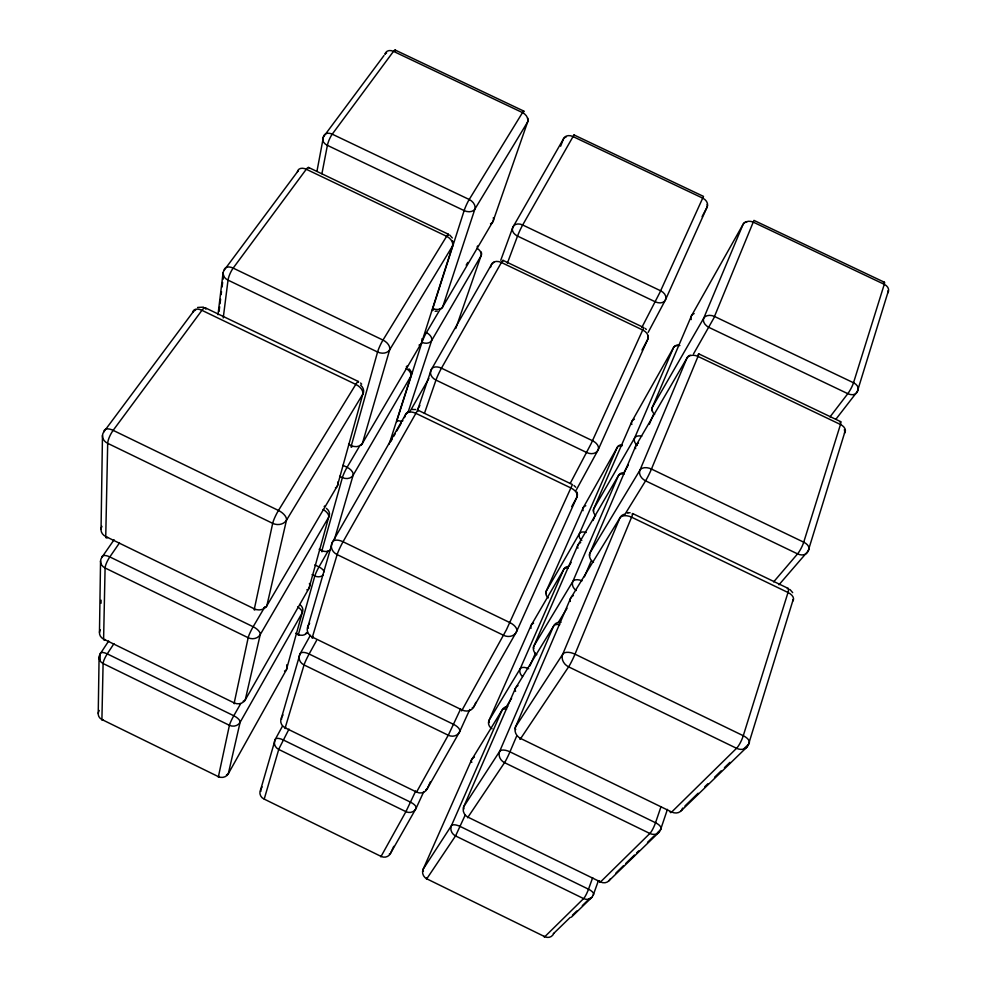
<?xml version="1.0" encoding="UTF-8"?>
<svg xmlns="http://www.w3.org/2000/svg" width="987" height="987" viewBox="0 0 987 987"><rect width="100%" height="100%" fill="white"/><g stroke="black" fill="none" stroke-linecap="round" stroke-linejoin="round"><path stroke-width="1.48" d="M502.975 260.321L643.808 327.598L591.201 443.521L570.165 483.494M99.082 657.095L98.231 713.527M100.551 560.937L99.465 632.507M101.044 529.279L102.475 435.514M100.082 659.995L100.193 653.875L108.669 641.032M101.032 603.254L101.081 600.195M461.879 710.134L461.632 710.899L506.479 629.669L572.423 484.543L418.081 410.247M507.355 263.258L517.521 236.078A8.612 0.679 -65.1 0 1 522.678 224.987L573.99 134.923L703.484 196.388L659.859 292.51L641.821 327.487M884.426 282.27L753.957 220.385L713.761 318.221L693.528 353.889M217.991 314.73L223.087 272.72M219.102 311.349L219.657 306.784M220.027 303.749L220.582 299.184M221.137 294.62L221.507 291.572M222.063 287.02L222.63 282.455M223 279.407L223.555 274.842M223.235 317.95L228.022 280.135A9.241 2.356 -65.5 0 1 233.166 268.106L306.278 169.258A8.747 2.036 -66.6 0 1 309.03 168.111M316.95 171.331L323.452 136.848L384.017 55.506M321.91 173.737L327.388 145.36A8.587 1.925 -66.9 0 1 332.237 134.17L393.492 51.361A8.217 1.678 -67.6 0 1 395.54 50.942M573.928 135.614L574.027 134.972M334.408 539.519L353.112 475.265L410.913 376.133A7.686 5.959 18.2 0 0 408.951 368.854M467.739 816.767L467.591 817.742L504.542 762.655A9.006 0.666 -64.9 0 0 509.958 751.835L516.571 736.265M792.968 599.454A9.784 7.514 38.5 0 1 792.684 601.206L748.578 744.235L744.186 748.491M844.354 429.703A8.846 6.255 34.1 0 1 844.477 433.268L808.18 550.931L778.965 584.785M887.794 290.906A8.093 5.293 31.5 0 1 887.72 293.016L857.345 391.518L835.903 419.228M389.149 444.15L410.913 376.133A7.686 4.762 31 0 0 406.089 368.484M397.601 420.869A6.934 0.703 -64.5 0 1 397.033 420.203L421.98 342.304A7.526 0.827 -64.9 0 1 426.421 332.619L440.449 308.795M433.675 309.264A7.797 0.876 -65 0 1 432.799 308.499L464.137 210.601A8.599 1.024 -65.6 0 1 469.207 199.497L522.505 112.604A8.229 0.901 -65.9 0 1 523.863 111.839M404.522 417.624L405.472 414.725A9.525 7.551 19.1 0 1 409.074 411.739M407.952 412.615L431.652 340.552L481.064 255.781A7.106 5.12 20.1 0 0 481.125 251.932M417.427 410.567L431.208 369.792L491.477 264.565A8.661 6.267 21.1 0 1 494.092 262.332M667.434 809.377L660.574 829.672L657.305 832.843M660.982 806.774L655.528 822.739A9.031 1.703 -65.9 0 1 649.853 833.484L600.515 881.959L468.06 817.211A8.192 7.538 41.5 0 1 463.767 806.65L515.3 688.568L553.621 626.054A8.389 7.082 32.8 0 1 560.998 622.303M424.447 413.356L435.97 380.081A9.278 0.827 -64.6 0 1 441.473 368.176L501.408 262.493A8.772 0.716 -65 0 1 502.938 261.074M455.76 328.523L481.064 255.781A7.131 4.997 32.2 0 0 476.894 248.206M507.676 706.569A7.464 6.588 34.9 0 0 502.05 710.184L471.465 760.064L423.139 869.239A7.328 6.921 48.9 0 0 426.84 878.849L544.812 936.7L583.601 898.589A8.143 7.217 53.9 0 0 593.261 895.012L598.43 880.601M490.44 267.452L491.477 264.565A8.673 6.095 30.8 0 1 501.408 262.493L642.808 330.053A8.686 6.132 23.4 0 1 647.78 339.257L598.085 449.973L576.075 490.342M592.681 877.665L588.511 889.201A8.056 1.308 -66.2 0 1 583.601 898.589L455.538 835.927A7.933 7.353 43.2 0 1 451.429 825.65L502.05 710.184A7.452 3.492 24.2 0 1 506.627 709.147M426.89 877.776L426.495 879.207L455.698 835.668L465.099 815.299M500.754 260.26L512.882 227.207L563.392 139.019A7.945 5.293 22.1 0 1 566.119 137.02M560.641 146.224L563.392 139.019A7.97 6.28 32.4 0 1 572.855 136.502L702.756 198.165A7.982 6.317 22.1 0 1 707.037 207.233L665.411 299.962L648.175 332.372M416.526 792.142L448.653 734.476L460.608 709.024M381.068 856.185L380.846 856.815L406.052 811.388L415.712 790.994M584.403 576.84L591.016 561.282M649.323 424.225L653.53 414.318M529.933 665.904L535.41 653.283M593.039 520.494L594.853 516.312M475.87 702.362L473.97 706.544A9.253 4.293 25.1 0 1 472.23 707.765M469.763 709.493L459.634 731.774L427.211 788.786A8.13 3.319 25.5 0 1 425.779 789.686M430.406 781.827L427.211 788.786A8.143 7.563 34 0 1 416.724 792.129L285.181 727.838A8.13 7.514 10.8 0 1 281.542 717.623L299.986 653.999L310.374 635.307M423.781 791.623L416.082 808.365L390.568 853.261A7.254 2.64 25.7 0 1 389.359 853.952M393.764 846.328L390.568 853.261A7.267 6.958 39.8 0 1 381.105 856.42L263.862 798.939A7.267 6.909 4.5 0 1 260.679 789.6L275.213 739.473L282.541 726.013M702.09 216.646L707.037 207.233A7.97 5.305 26.2 0 0 707.161 204.346M641.994 350.077L647.78 339.257A8.686 6.304 26.8 0 0 648.015 335.888M262.135 786.91L260.679 789.6A7.23 2.628 27.5 0 0 261.061 791.13M289.006 729.072L278.889 748.911L264.232 799.014M283.01 714.933L281.542 717.623A8.106 3.306 27.9 0 0 281.714 719.054M316.506 640.588L309.116 653.999A8.969 0.753 -63.5 0 0 304.045 664.942L285.181 727.838A8.254 0.629 -63.4 0 0 285.798 727.814M571.732 506.578L576.852 497.263A9.549 7.6 27.9 0 0 576.926 492.044M309.634 623.192L308.141 625.857A9.228 4.269 28.5 0 0 308.499 628.213M417.612 409.445L419.882 405.435M409.852 411.715L428.876 378.416M240.655 703.731L233.783 715.748A7.995 0.888 -62.9 0 0 229.416 725.309L218.411 776.658L101.908 719.535A7.477 6.662 -9.1 0 1 99.243 710.467M328.066 551.03L318.974 566.92A7.267 0.765 -63.7 0 0 314.816 575.964L298.407 634.542A6.773 0.666 -63.5 0 0 299.049 634.678M393.776 436.242L395.281 433.601M396.786 430.974L401.314 423.065M568.857 566.291L571.152 562.38M624.327 471.786L628.225 465.136M264.824 606.931L253.153 626.745A8.957 1.147 -63.1 0 0 248.181 637.725L234.215 702.929A8.241 0.95 -62.9 0 0 234.82 703.324M359.539 446.149L347.079 467.295A8.118 0.975 -64.1 0 0 342.39 477.597L321.922 550.635A7.489 0.827 -63.8 0 0 322.502 551.215M466.185 265.121L467.739 262.468M506.047 707.223L511.599 698.228M558.148 622.686L567.031 608.276M625.45 513.499L645.584 480.829A9.315 0.728 -63.9 0 0 651.469 469.047L698.006 356.418A8.809 0.629 -63.5 0 0 698.031 354.691M113.949 643.672L107.25 653.875A7.982 1.653 -61.6 0 0 103.092 663.511L101.908 719.535A7.427 1.394 -61.5 0 0 103.067 719.745M119.452 542.961L109.816 556.927A8.932 2.147 -62.1 0 0 105.091 567.981L103.598 639.082L234.215 702.929A8.18 7.452 4.6 0 0 245.257 699.882L308.98 588.326L328.708 517.139A8.365 7.008 14.4 0 0 326.401 508.379M323.082 509.514A8.352 4.367 30.1 0 1 328.708 517.139L260.223 634.629A8.945 7.921 8 0 1 248.181 637.725L105.091 567.981A9.142 7.699 -0.5 0 1 101.797 557.445L114.073 539.766M255.214 609.547A9.278 1.234 -63.2 0 1 254.362 608.868L105.745 536.533L107.694 443.336A10.524 8.402 3.4 0 1 103.894 431.738L192.823 312.311A9.673 7.341 9.3 0 1 195.648 310.041M452.465 240.828A8.673 6.243 19 0 1 452.552 245.96L389.655 349.83A9.278 7.119 17.1 0 1 377.577 352.014L228.022 280.135A9.389 6.971 11 0 1 224.111 270.29L297.42 171.824A8.747 6.144 14.1 0 1 298.469 170.776M830.005 416.909L847.808 393.665A8.673 1.518 -62.1 0 0 853.521 382.759L884.266 284.33A8.291 1.32 -61.6 0 0 883.353 282.887M773.648 581.886L797.558 553.88A9.339 1.863 -63.3 0 0 803.726 542.184L840.48 424.496A8.834 1.604 -62.4 0 0 839.777 422.004M553.362 933.603A7.365 2.628 23.2 0 0 553.83 933.295L570.264 917.342M572.448 915.22L576.827 910.964M582.305 905.647L589.979 898.207M615.913 873.039L623.537 865.636M625.709 863.514L634.431 855.05M636.603 852.941L638.786 850.819M647.497 842.367L654.036 836.014M684.953 805.997L698.117 793.227M704.693 786.836L707.987 783.641M714.563 777.25L721.152 770.859M724.446 767.664L729.924 762.346M571.35 917.207L591.83 897.368M609.004 880.725L659.045 832.238M681.203 810.771L746.949 747.073M197.585 307.463L203.445 307.142M627.596 512.722L630.125 512.746M626.881 512.821L628.497 512.598M412.233 409.482L415.7 409.531M437.253 311.152L435.131 311.25M523.801 111.099L395.182 50.041M308.623 167.482L448.406 234.252M698.784 353.864L840.677 421.659M358.318 381.475L205.234 307.784M632.692 513.561L788.317 588.474M348.571 444.273L351.347 445.618A8.402 1.036 -64.3 0 0 352.075 446.593M342.921 465.296L347.079 467.295A8.155 4.503 30.3 0 1 353.112 475.265A8.155 6.687 15.8 0 1 342.39 477.597L339.614 476.252M319.171 549.303L321.922 550.635A7.501 6.391 14.7 0 0 330.201 550.117M314.828 564.909L318.974 566.92A7.267 3.578 29.2 0 1 324.267 571.769M312.065 574.631L314.816 575.964A7.279 6.267 14.2 0 0 323.366 575.002M295.656 633.21L298.407 634.542A6.749 5.984 12.8 0 0 307.401 632.211A6.736 3.084 28.7 0 1 305.551 633.444M573.965 485.505L575.754 487.208M645.202 328.449L646.312 329.424M449.85 235.128L452.293 237.953M789.945 589.473L792.672 592.632M360.588 382.993L361.661 384.14M622.205 445.705A6.465 4.121 22.8 0 0 617.233 447.395L583.009 508.083L546.193 591.238A6.329 3.442 23.9 0 0 546.354 593.693M622.316 444.878A6.453 4.972 28.8 0 0 617.233 447.395L579.468 533.548L546.193 591.238A6.329 5.28 30.7 0 0 548.254 597.9M581.787 540.531A6.786 5.478 30 0 1 579.468 533.548A6.786 3.948 23.4 0 1 586.179 532.486M583.095 510.649A6.045 3.603 23.5 0 1 583.009 508.083A6.033 4.824 29.3 0 1 585.784 505.776M390.877 441.485A6.736 0.666 -64.3 0 1 392.271 438.87M471.848 762.346A6.897 2.998 24.6 0 1 471.465 760.064A6.921 6.267 36.9 0 1 474.389 757.14M423.448 871.04A7.267 2.64 25 0 1 423.139 869.239L451.429 825.65A7.884 3.097 24.7 0 1 460.25 826.489L588.511 889.201A8.007 3.084 22.5 0 1 593.261 895.012M553.83 933.295A7.526 6.786 58.2 0 1 544.812 936.7A7.489 1.098 -66.4 0 1 544.121 936.256M297.63 606.931A7.415 3.467 29.1 0 1 302.145 612.952L286.39 669.815L228.318 773.734A7.242 2.616 28.3 0 1 226.529 774.684M299.727 604.562A7.44 6.539 12.3 0 1 302.145 612.952L240.112 722.299L228.318 773.734A7.316 6.847 -2.2 0 1 218.411 776.658A7.44 0.74 -62.8 0 0 219.25 776.436M284.503 670.987A6.872 2.973 28.6 0 0 286.39 669.815A6.897 6.218 10.3 0 0 286.662 664.856M568.216 567.981A6.921 3.874 23.6 0 0 563.737 569.437L530.932 625.721L488.947 720.559A6.761 3.109 24.4 0 0 489.096 722.583M567.87 566.489A6.921 5.7 30.7 0 0 563.737 569.437L520.248 668.643L488.947 720.559A6.773 6.033 34.7 0 0 492.044 728.788M522.555 676.551A7.304 6.317 33.2 0 1 520.248 668.643A7.291 3.615 24 0 1 528.711 668.717M531.154 628.176A6.44 3.356 24 0 1 530.932 625.721A6.44 5.478 31.5 0 1 533.572 623.204M691.245 319.554A7.378 5.354 20.7 0 1 691.431 315.902L743.075 224.345A7.995 5.305 27.7 0 1 746.888 221.841M694.145 313.595A7.365 5.206 28.1 0 0 691.431 315.902L652.345 407.236A7.797 5.206 21.7 0 0 652.432 411.197M654.64 414.367A7.797 5.823 29 0 1 652.345 407.236L703.694 318.221L743.075 224.345A8.019 6.292 18.3 0 1 753.451 222.235L884.266 284.33A8.229 6.181 10.3 0 1 887.72 293.016M631.853 424.509A6.638 4.355 22.5 0 1 631.865 421.474L673.467 347.72A7.143 5.157 28.3 0 1 678.451 345.154M634.419 419.228A6.638 5.021 28.7 0 0 631.865 421.474L593.755 508.786A6.983 4.182 23.1 0 0 593.668 511.352M595.654 515.461A6.983 5.552 29.8 0 1 593.755 508.786L634.616 437.969L673.467 347.72A7.156 5.034 21.3 0 1 679.883 345.549M637.355 445.445A7.551 5.749 29.2 0 1 634.616 437.969A7.551 4.886 22.2 0 1 641.772 436.192M490.49 223.765A7.353 5.305 33 0 0 493.068 221.273L527.601 122.018A7.958 5.268 20.6 0 0 527.564 118.033M493.278 217.794A7.328 5.169 20.2 0 1 493.068 221.273L442.744 306.797A7.773 5.157 31.9 0 1 439.783 309.289M432.799 308.499A7.748 5.774 19.1 0 0 442.744 306.797L474.883 209.084L527.601 122.018A8.007 6.23 36 0 0 522.505 112.604L393.492 51.361A8.167 6.058 43.2 0 0 384.942 54.285A7.995 5.206 16.8 0 1 386.608 52.94M421.98 342.304A7.514 5.712 18.9 0 0 431.652 340.552A7.526 4.836 31.3 0 0 426.421 332.619M402.918 420.746A6.946 5.515 18.4 0 1 397.033 420.203M477.745 246.244A7.205 0.728 -65.2 0 1 477.757 246.38M477.165 246.614A7.205 0.728 -65.2 0 1 477.486 246.269M570.363 601.441A8.698 4.725 23.2 0 1 570.449 598.603L619.873 517.99A9.586 7.588 31.2 0 1 625.413 514.067M573.41 595.519A8.698 7.217 32.3 0 0 570.449 598.603L515.596 726.802A9.29 4.293 23.8 0 0 515.707 729.541M520.038 738.449A9.327 0.716 -64.8 0 0 520.692 738.51L671.703 812.017A9.574 8.081 47.4 0 0 682.757 808.131A9.475 4.244 20.7 0 1 682.424 808.402M670.198 811.795A9.352 1.838 -65.7 0 0 671.703 812.017L736.561 748.294A10.326 2.282 -65.1 0 0 743.273 735.722L788.008 592.508A9.574 1.974 -63.7 0 0 787.318 588.733M792.684 601.206A9.833 5.663 17.2 0 0 788.008 592.508L631.581 517.188A9.599 5.749 22.1 0 0 619.873 517.99L562.75 654.159L515.596 726.802A9.315 8.229 37.1 0 0 520.692 738.51L568.611 666.842A10.289 0.888 -64.5 0 0 574.989 654.171L631.581 517.188A9.549 0.765 -64 0 0 632.136 514.03M515.609 691.319A7.686 3.714 24 0 1 515.3 688.568A7.699 6.724 34.2 0 1 518.015 685.669M464.001 808.846A8.155 3.319 24.5 0 1 463.767 806.65L499.693 751.292L553.621 626.054A8.389 4.404 23.4 0 1 559.777 624.66M610.2 878.961A8.414 7.39 52.3 0 1 600.515 881.959A8.303 1.406 -66.2 0 1 599.59 880.823M335.42 487.8A8.661 4.688 30.4 0 0 337.369 485.888L362.797 394.183A9.549 7.514 16 0 0 360.563 385.09M338.097 481.742A8.661 7.143 14.9 0 1 337.369 485.888L266.848 605.759A9.253 4.244 29.7 0 1 263.985 607.597M101.932 526.342A9.488 7.884 0.6 0 0 105.745 536.533A9.253 2.319 -62.3 0 0 107.743 537.397M103.894 431.738A10.475 5.071 34.5 0 1 113.147 430.357L278.47 510.464A10.289 5.219 30.8 0 1 286.464 520.235L266.848 605.759A9.29 8.118 9.1 0 1 254.362 608.868L272.683 523.344A10.228 1.53 -63.7 0 1 278.47 510.464L355.789 384.399A9.5 1.332 -64.6 0 1 358.503 382.302M192.823 312.311A9.734 5.515 36.4 0 1 201.928 310.325A9.475 2.492 -64.9 0 1 205.876 309.239M306.821 589.868A7.662 3.689 29.3 0 0 308.98 588.326A7.674 6.662 13 0 0 309.424 583.465M243.209 701.177A8.118 3.282 28.8 0 0 245.257 699.882L260.223 634.629A8.908 3.936 29.4 0 0 253.153 626.745L109.816 556.927A9.019 3.862 32.2 0 0 101.797 557.445M100.255 629.792A8.352 7.242 -3.8 0 0 103.598 639.082A8.229 1.777 -61.7 0 0 105.128 639.502M324.192 506.541A8.328 1.024 -63.9 0 1 325.019 506.467M313.323 637.059A9.29 0.814 -63.6 0 1 312.385 637.121A9.241 8.192 14.3 0 1 308.141 625.857L332.311 542.455L405.472 414.725A9.525 5.712 29.8 0 1 415.872 413.331L571.004 488.022A9.549 5.749 24.2 0 1 576.852 497.263L516.497 631.742L473.97 706.544A9.253 8.254 31.1 0 1 462.2 710.035L312.385 637.121L337.135 554.595A10.24 1.012 -63.9 0 1 343.044 541.764L415.872 413.331A9.512 0.876 -64.5 0 1 418.118 410.999M635.64 448.653A7.982 5.132 22.1 0 1 635.899 445.668L687.001 358.01A8.723 6.304 28.9 0 1 690.221 355.197M638.49 443.101A7.97 6.095 29.5 0 0 635.899 445.668L589.918 553.09A8.476 4.861 22.9 0 0 589.683 555.681M593.495 562.368A8.476 6.872 31.3 0 1 589.918 553.09L639.971 470.096L687.001 358.01A8.735 6.119 20.5 0 1 698.006 356.418L840.48 424.496A8.957 6.021 14.2 0 1 844.477 433.268M577.975 548.155A7.131 4.096 23.3 0 1 577.851 545.231L618.306 475.845A7.711 6.008 29.7 0 1 623.29 472.736M580.689 542.591A7.131 5.786 30.4 0 0 577.851 545.231L533.794 646.189A7.526 3.837 23.8 0 0 533.844 648.619M536.78 654.726A7.526 6.44 32.8 0 1 533.794 646.189L572.83 581.442L618.306 475.845A7.723 4.799 22.5 0 1 624.24 473.933M576.223 590.497A8.192 6.749 31.7 0 1 572.83 581.442A8.192 4.54 23.2 0 1 582.034 580.825M419.006 345.105A7.945 5.083 31.5 0 0 421.585 342.785L452.552 245.96A8.71 6.058 33.5 0 0 446.63 236.312L306.278 169.258A8.883 5.885 39.3 0 0 297.42 171.824M421.955 338.763A7.933 6.045 18.5 0 1 421.585 342.785L362.426 443.323A8.451 4.812 30.7 0 1 359.922 445.458M224.111 270.29A9.475 5.651 37.1 0 1 233.166 268.106L382.981 340.071A9.302 5.811 32.2 0 1 389.655 349.83L362.426 443.323A8.439 6.81 16.2 0 1 351.347 445.618L377.577 352.014A9.265 1.258 -64.9 0 1 382.981 340.071L446.63 236.312A8.772 1.086 -65.4 0 1 448.443 235.461M407.076 365.955A7.674 0.864 -64.7 0 1 407.187 367.263M406.262 366.93A7.674 0.864 -64.7 0 1 406.496 366.596M362.797 394.183L286.464 520.235A10.302 8.661 11.4 0 1 272.683 523.344L107.694 443.336A10.203 2.875 -63.1 0 1 113.147 430.357L201.928 310.325L355.789 384.399A9.562 5.675 31.8 0 1 362.797 394.183M469.207 199.497L332.237 134.17A8.661 5.947 40.3 0 0 323.452 136.848A8.525 5.86 15 0 0 327.388 145.36L464.137 210.601A8.451 5.947 19.5 0 0 474.883 209.084A8.501 6.119 34.1 0 0 469.207 199.497M660.661 290.795L522.678 224.987A8.464 6.156 31.2 0 0 512.882 227.207A8.451 5.971 21.5 0 0 517.521 236.078L655.269 301.8A8.476 5.996 26.6 0 0 665.411 299.962A8.476 6.193 23.1 0 0 660.661 290.795M853.521 382.759L714.514 316.469A8.525 6.181 20 0 0 703.694 318.221A8.501 5.996 28.5 0 0 709.036 327.45L847.808 393.665A8.624 5.959 33.2 0 0 857.345 391.518A8.735 6.082 13.3 0 0 853.521 382.759M592.508 440.72L441.473 368.176A9.265 5.848 30 0 0 431.208 369.792A9.265 7.156 19.9 0 0 435.97 380.081L586.722 452.539A9.29 7.205 27.5 0 0 598.085 449.973A9.29 5.885 24 0 0 592.508 440.72M803.726 542.184L651.469 469.047A9.339 5.873 21.7 0 0 639.971 470.096A9.327 7.193 30.4 0 0 645.584 480.829L797.558 553.88A9.5 7.131 37 0 0 808.18 550.931A9.562 5.786 16.5 0 0 803.726 542.184M509.835 622.587L343.044 541.764A10.252 5.256 29.1 0 0 332.311 542.455A10.265 8.735 15.9 0 0 337.135 554.595L503.592 635.32A10.277 8.797 29.7 0 0 516.497 631.742A10.277 5.293 24.7 0 0 509.835 622.587M743.273 735.722L574.989 654.171A10.326 5.28 23.1 0 0 562.75 654.159A10.339 8.772 34.8 0 0 568.611 666.842L736.561 748.294A10.623 8.624 44.4 0 0 748.578 744.235A10.586 5.206 19.1 0 0 743.273 735.722M453.564 724.359L309.116 653.999A8.883 3.96 28.3 0 0 299.986 653.999A8.908 7.995 13.5 0 0 304.045 664.942L448.246 735.229A8.92 8.056 31.7 0 0 459.634 731.774A8.908 3.985 25.2 0 0 453.564 724.359M655.528 822.739L509.958 751.835A8.945 3.973 24.1 0 0 499.693 751.292A8.969 8.019 38.1 0 0 504.542 762.655L649.853 833.484A9.216 7.884 48.7 0 0 660.574 829.672A9.105 3.936 21.2 0 0 655.528 822.739M233.783 715.748L107.25 653.875A7.921 3.023 30.7 0 0 100.193 653.875A8.081 7.069 -5.2 0 0 103.092 663.511L229.416 725.309A7.921 7.279 3 0 0 240.112 722.299A7.847 3.072 28.6 0 0 233.783 715.748M410.543 802.184L283.146 739.892A7.847 3.084 27.8 0 0 275.213 739.473A7.871 7.341 9.4 0 0 278.716 749.429L405.904 811.647A7.871 7.39 35.1 0 0 416.082 808.365A7.859 3.109 25.5 0 0 410.543 802.184"/></g></svg>
